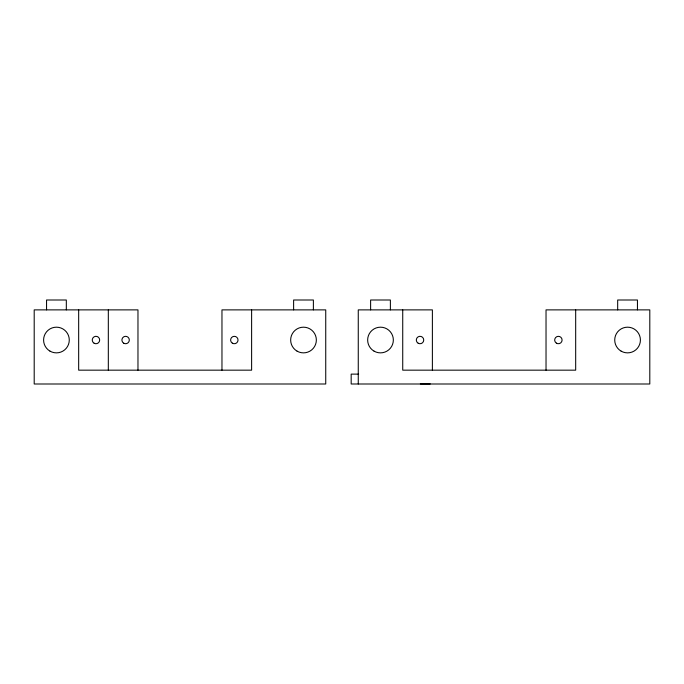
<?xml version="1.0" encoding="UTF-8"?>
<svg xmlns="http://www.w3.org/2000/svg" width="684" height="684" viewBox="0 0 684 684"><rect width="100%" height="100%" fill="white"/><g stroke="black" fill="none" stroke-linecap="round" stroke-linejoin="round"><path stroke-width="1.03" d="M358.655 374.122L351.174 374.122L351.174 383.998L649.8 383.998L649.8 309.878L546.029 309.878L546.029 370.164M420.352 383.938L430.236 383.938M637.445 309.878L637.445 300.002L617.678 300.002L617.678 309.878M575.68 309.878L575.68 370.164L402.731 370.164L402.731 309.878M432.382 370.164L432.382 309.878L358.262 309.878L358.262 383.998M390.384 309.878L390.384 300.002L370.617 300.002L370.617 309.878M313.383 309.878L313.383 300.002L293.616 300.002L293.616 309.878M251.618 309.878L251.618 370.164L78.669 370.164L78.669 309.878M221.967 370.164L221.967 309.878L325.738 309.878L325.738 383.998L34.2 383.998L34.2 309.878L137.971 309.878L137.971 370.164M108.32 309.878L108.32 370.164M66.322 309.878L66.322 300.002L46.555 300.002L46.555 309.878M50.009 351.148A12.851 12.851 0 0 0 69.281 340.025A12.851 12.851 0 0 0 50.009 328.901A12.851 12.851 0 0 0 50.009 351.148M297.078 351.148A12.851 12.851 0 0 0 316.35 340.025A12.851 12.851 0 0 0 297.078 328.901A12.851 12.851 0 0 0 297.078 351.148M123.761 343.231A3.702 3.702 0 0 0 129.319 340.025A3.702 3.702 0 0 0 123.761 336.81A3.702 3.702 0 0 0 123.761 343.231M621.14 351.148A12.851 12.851 0 0 0 640.412 340.025A12.851 12.851 0 0 0 621.14 328.901A12.851 12.851 0 0 0 621.14 351.148M374.071 351.148A12.851 12.851 0 0 0 393.343 340.025A12.851 12.851 0 0 0 374.071 328.901A12.851 12.851 0 0 0 374.071 351.148M418.172 343.231A3.702 3.702 0 0 0 423.738 340.025A3.702 3.702 0 0 0 418.172 336.81A3.702 3.702 0 0 0 418.172 343.231M556.4 343.154A3.702 3.702 0 0 0 562.086 340.179A3.702 3.702 0 0 0 556.673 336.742A3.702 3.702 0 0 0 556.4 343.154M94.11 343.231A3.702 3.702 0 0 0 99.676 340.025A3.702 3.702 0 0 0 94.11 336.81A3.702 3.702 0 0 0 94.11 343.231M232.338 343.154A3.702 3.702 0 0 0 238.023 340.179A3.702 3.702 0 0 0 232.611 336.742A3.702 3.702 0 0 0 232.338 343.154"/></g></svg>
